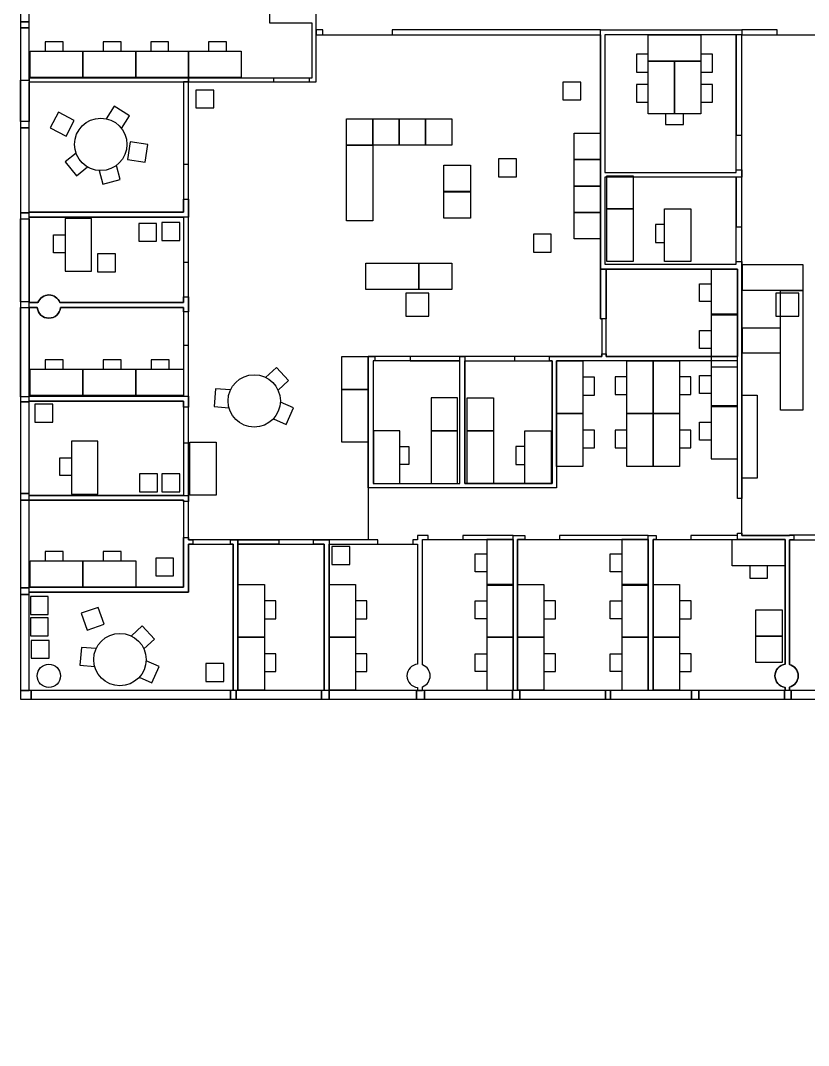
# Model space of a CAD drawing. Extents: x -199 to 9291, y 516 to 6424.
# Drawn here: x -199 to 1869, y 516 to 3204 of the extents above; entities that cross this region are included whole.
import ezdxf

# ---------------------------------------------------------------- set-up
doc = ezdxf.new("R2010")
doc.units = 0
doc.header["$MEASUREMENT"] = 0
for name, color, linetype in [('CHAIR', 142, 'CONTINUOUS'), ('FLOOR', 3, 'CONTINUOUS'), ('FURNITURE', 2, 'CONTINUOUS'), ('OFFICES', 1, 'CONTINUOUS'), ('WALLS', 6, 'CONTINUOUS')]:
    doc.layers.add(name, color=color, linetype=linetype)

msp = doc.modelspace()

# ---------------------------------------------------------------- linework, layer by layer
at = {"layer": 'CHAIR'}
for points in [[(-87.1, 3147.8), (-134.1, 3147.8), (-134.1, 3123.6)], [(-87.1, 3123.6), (-87.1, 3147.8)], [(64.9, 3147.8), (17.9, 3147.8), (17.9, 3123.6)], [(64.9, 3123.6), (64.9, 3147.8)], [(189.7, 3147.8), (142.7, 3147.8), (142.7, 3123.6)], [(189.7, 3123.6), (189.7, 3147.8)], [(341.7, 3147.8), (294.7, 3147.8), (294.7, 3123.6)], [(341.7, 3123.6), (341.7, 3147.8)], [(1447.6, 3115.5), (1417.3, 3115.5), (1417.3, 3068.5), (1447.6, 3068.5)], [(1586, 3068.5), (1616.3, 3068.5), (1616.3, 3115.5)], [(1616.3, 3115.5), (1586, 3115.5)], [(1271.2, 3042.6), (1224.2, 3042.6), (1224.2, 2995.6), (1271.2, 2995.6), (1271.2, 3042.6)], [(308.5, 3021.5), (261.5, 3021.5), (261.5, 2974.5), (308.5, 2974.5), (308.5, 3021.5)], [(1447.6, 3036.5), (1417.3, 3036.5), (1417.3, 2989.5), (1447.6, 2989.5)], [(1586, 2989.5), (1616.3, 2989.5), (1616.3, 3036.5)], [(1616.3, 3036.5), (1586, 3036.5)], [(-79.3, 2900.3), (-57.6, 2942), (-99.3, 2963.7), (-121, 2922.1), (-79.3, 2900.3)], [(66, 2921), (86.8, 2954), (47, 2979), (26.3, 2946.1)], [(1493.3, 2958.9), (1493.3, 2931.5), (1540.3, 2931.5), (1540.3, 2958.9)], [(725.5, 2946.2), (725.5, 2877), (656.3, 2877), (656.3, 2946.2), (725.5, 2946.2)], [(725.5, 2946.2), (725.5, 2877), (656.3, 2877), (656.3, 2946.2), (725.5, 2946.2)], [(794.7, 2946.2), (794.7, 2877), (725.5, 2877), (725.5, 2946.2), (794.7, 2946.2)], [(794.7, 2946.2), (794.7, 2877), (725.5, 2877), (725.5, 2946.2), (794.7, 2946.2)], [(863.9, 2946.2), (863.9, 2877), (794.7, 2877), (794.7, 2946.2), (863.9, 2946.2)], [(863.9, 2946.2), (863.9, 2877), (794.7, 2877), (794.7, 2946.2), (863.9, 2946.2)], [(933.1, 2946.2), (933.1, 2877), (863.9, 2877), (863.9, 2946.2), (933.1, 2946.2)], [(933.1, 2946.2), (933.1, 2877), (863.9, 2877), (863.9, 2946.2), (933.1, 2946.2)], [(88.9, 2885.7), (81.9, 2839.2), (128.4, 2832.3), (135.4, 2878.7), (88.9, 2885.7)], [(725.5, 2877), (725.5, 2678.8), (656.3, 2678.8), (656.3, 2877), (725.5, 2877)], [(725.5, 2877), (725.5, 2678.8), (656.3, 2678.8), (656.3, 2877), (725.5, 2877)], [(-53, 2856), (-81.6, 2833), (-52.2, 2796.4), (-23, 2819.8)], [(7.6, 2810.5), (17.3, 2774.4), (62.7, 2786.6), (52.6, 2823.9)], [(981.4, 2824.3), (981.4, 2755.1), (912.2, 2755.1), (912.2, 2824.3), (981.4, 2824.3)], [(981.4, 2824.3), (981.4, 2755.1), (912.2, 2755.1), (912.2, 2824.3), (981.4, 2824.3)], [(1102.1, 2840.8), (1055.1, 2840.8), (1055.1, 2793.8), (1102.1, 2793.8), (1102.1, 2840.8)], [(981.4, 2754.6), (981.4, 2685.4), (912.2, 2685.4), (912.2, 2754.6), (981.4, 2754.6)], [(158.2, 2671.9), (111.2, 2671.9), (111.2, 2624.9), (158.2, 2624.9), (158.2, 2671.9)], [(219.2, 2674.2), (172.2, 2674.2), (172.2, 2627.2), (219.2, 2627.2), (219.2, 2674.2)], [(1490.4, 2669.2), (1466.9, 2669.2)], [(1466.9, 2669.2), (1466.9, 2622.2), (1490.4, 2622.2)], [(-81.7, 2594.7), (-112, 2594.7), (-112, 2641.7)], [(-112, 2641.7), (-81.7, 2641.7)], [(1193.7, 2643.7), (1146.7, 2643.7), (1146.7, 2596.7), (1193.7, 2596.7), (1193.7, 2643.7)], [(50.2, 2592.1), (3.2, 2592.1), (3.2, 2545.1), (50.2, 2545.1), (50.2, 2592.1)], [(1612.8, 2466.7), (1582.5, 2466.7), (1582.5, 2513.7)], [(1582.5, 2513.7), (1612.8, 2513.7)], [(1612.8, 2343.7), (1582.5, 2343.7), (1582.5, 2390.7)], [(1582.5, 2390.7), (1612.8, 2390.7)], [(-87.1, 2313.9), (-134.1, 2313.9), (-134.1, 2289.7)], [(-87.1, 2289.7), (-87.1, 2313.9)], [(64.9, 2313.9), (17.9, 2313.9), (17.9, 2289.7)], [(64.9, 2289.7), (64.9, 2313.9)], [(191, 2313.9), (144, 2313.9), (144, 2289.7)], [(191, 2289.7), (191, 2313.9)], [(477, 2234.4), (504.5, 2259.7), (472.6, 2294.3), (444.2, 2268.1)], [(1276.5, 2221.5), (1306.8, 2221.5), (1306.8, 2268.5)], [(1306.8, 2268.5), (1276.5, 2268.5)], [(1391.6, 2269.9), (1361, 2269.9), (1361, 2222.9), (1391.6, 2222.9)], [(1530, 2222.9), (1559.9, 2222.9), (1559.9, 2269.9)], [(1559.9, 2269.9), (1530, 2269.9)], [(1612.8, 2226.2), (1582.5, 2226.2), (1582.5, 2273.1)], [(1582.5, 2273.1), (1612.8, 2273.1)], [(352, 2235.1), (313.2, 2238.2), (309.4, 2191.4), (348.1, 2188.2)], [(-114.2, 2197.9), (-161.2, 2197.9), (-161.2, 2150.9), (-114.2, 2150.9), (-114.2, 2197.9)], [(464.7, 2159.6), (498.3, 2144.9), (517.2, 2187.9), (482.9, 2202.9)], [(1276.5, 2083), (1306.8, 2083), (1306.8, 2130)], [(1306.8, 2130), (1276.5, 2130)], [(1391.6, 2129.9), (1361, 2129.9), (1361, 2082.9), (1391.6, 2082.9)], [(1530, 2082.9), (1559.9, 2082.9), (1559.9, 2129.9)], [(1559.9, 2129.9), (1530, 2129.9)], [(1612.8, 2103.2), (1582.5, 2103.2), (1582.5, 2150.2)], [(1582.5, 2150.2), (1612.8, 2150.2)], [(819.8, 2086.9), (819.8, 2039.9), (796.3, 2039.9)], [(1124.1, 2086.9), (1100.6, 2086.9)], [(1100.6, 2086.9), (1100.6, 2039.9), (1124.1, 2039.9)], [(-65.2, 2010.4), (-95.5, 2010.4), (-95.5, 2057.4)], [(-95.5, 2057.4), (-65.2, 2057.4)], [(160.5, 2014.9), (113.5, 2014.9), (113.5, 1967.9), (160.5, 1967.9), (160.5, 2014.9)], [(219.2, 2014.9), (172.2, 2014.9), (172.2, 1967.9), (219.2, 1967.9), (219.2, 2014.9)], [(-87.1, 1811.6), (-134.1, 1811.6), (-134.1, 1787.3)], [(-87.1, 1787.3), (-87.1, 1811.6)], [(64.9, 1811.6), (17.9, 1811.6), (17.9, 1787.3)], [(64.9, 1787.3), (64.9, 1811.6)], [(665.4, 1824.8), (618.4, 1824.8), (618.4, 1777.8), (665.4, 1777.8), (665.4, 1824.8)], [(1024.3, 1758), (994, 1758), (994, 1805)], [(994, 1805), (1024.3, 1805)], [(1378.7, 1758), (1348.4, 1758), (1348.4, 1805)], [(1348.4, 1805), (1378.7, 1805)], [(202.8, 1794.3), (155.8, 1794.3), (155.8, 1747.3), (202.8, 1747.3), (202.8, 1794.3)], [(1714.4, 1774.1), (1714.4, 1741.7), (1761.4, 1741.7), (1761.4, 1774.1)], [(-125.9, 1693.4), (-172.9, 1693.4), (-172.9, 1646.4), (-125.9, 1646.4), (-125.9, 1693.4)], [(440.9, 1635), (471.2, 1635), (471.2, 1682)], [(471.2, 1682), (440.9, 1682)], [(679.9, 1635), (710.2, 1635), (710.2, 1682)], [(710.2, 1682), (679.9, 1682)], [(1024.3, 1635), (994, 1635), (994, 1682)], [(994, 1682), (1024.3, 1682)], [(1174.1, 1635), (1204.4, 1635), (1204.4, 1682)], [(1204.4, 1682), (1174.1, 1682)], [(1378.7, 1635), (1348.4, 1635), (1348.4, 1682)], [(1348.4, 1682), (1378.7, 1682)], [(1530.1, 1635), (1560.4, 1635), (1560.4, 1682)], [(1560.4, 1682), (1530.1, 1682)], [(-24.1, 1605.2), (20.3, 1620.5), (5, 1665), (-39.5, 1649.7), (-24.1, 1605.2)], [(1730.6, 1658.5), (1799.8, 1658.5), (1799.8, 1589.3), (1730.6, 1589.3), (1730.6, 1658.5)], [(1730.6, 1658.5), (1799.8, 1658.5), (1799.8, 1589.3), (1730.6, 1589.3), (1730.6, 1658.5)], [(-125.9, 1637.1), (-172.9, 1637.1), (-172.9, 1590.1), (-125.9, 1590.1), (-125.9, 1637.1)], [(124.8, 1556.2), (152.3, 1581.6), (120.4, 1616.1), (92, 1589.9)], [(1730.6, 1589.3), (1799.8, 1589.3), (1799.8, 1520.1), (1730.6, 1520.1), (1730.6, 1589.3)], [(1730.6, 1589.3), (1799.8, 1589.3), (1799.8, 1520.1), (1730.6, 1520.1), (1730.6, 1589.3)], [(-123.6, 1578.4), (-170.6, 1578.4), (-170.6, 1531.4), (-123.6, 1531.4), (-123.6, 1578.4)], [(-0.2, 1556.9), (-39, 1560.1), (-42.8, 1513.2), (-4.1, 1510.1)], [(440.9, 1496.5), (471.2, 1496.5), (471.2, 1543.5)], [(471.2, 1543.5), (440.9, 1543.5)], [(679.9, 1496.5), (710.2, 1496.5), (710.2, 1543.5)], [(710.2, 1543.5), (679.9, 1543.5)], [(1024.3, 1496.5), (994, 1496.5), (994, 1543.5)], [(994, 1543.5), (1024.3, 1543.5)], [(1174.1, 1496.5), (1204.4, 1496.5), (1204.4, 1543.5)], [(1204.4, 1543.5), (1174.1, 1543.5)], [(1378.7, 1496.5), (1348.4, 1496.5), (1348.4, 1543.5)], [(1348.4, 1543.5), (1378.7, 1543.5)], [(1530.1, 1496.5), (1560.4, 1496.5), (1560.4, 1543.5)], [(1560.4, 1543.5), (1530.1, 1543.5)], [(112.5, 1481.5), (146.1, 1466.8), (164.9, 1509.8), (130.7, 1524.8)], [(334.3, 1517.4), (287.3, 1517.4), (287.3, 1470.4), (334.3, 1470.4), (334.3, 1517.4)]]:
    msp.add_lwpolyline(points, dxfattribs=at)
at = {"layer": 'FLOOR'}
msp.add_lwpolyline([(-198.9, 1423.9), (4799.9, 1423.9), (4799.9, 1581.6), (5206.3, 1581.6), (5206.3, 516), (9290.6, 516), (9290.6, 6307.2), (5206.3, 6307.2), (5206.3, 5912.2), (4799.9, 5912.2), (4799.9, 6424.3), (-198.9, 6424.3)], close=True, dxfattribs=at)
at = {"layer": 'FURNITURE'}
for points in [[(1586, 3166.6), (1586, 3097.3), (1447.6, 3097.3), (1447.6, 3166.6), (1586, 3166.6)], [(1586, 3166.6), (1586, 3097.3), (1447.6, 3097.3), (1447.6, 3166.6), (1586, 3166.6)], [(-35, 3123.6), (-35, 3054.4), (-173.4, 3054.4), (-173.4, 3123.6), (-35, 3123.6)], [(-35, 3123.6), (-35, 3054.4), (-173.4, 3054.4), (-173.4, 3123.6), (-35, 3123.6)], [(103.4, 3123.6), (103.4, 3054.4), (-35, 3054.4), (-35, 3123.6), (103.4, 3123.6)], [(103.4, 3123.6), (103.4, 3054.4), (-35, 3054.4), (-35, 3123.6), (103.4, 3123.6)], [(241.8, 3123.6), (241.8, 3054.4), (103.4, 3054.4), (103.4, 3123.6), (241.8, 3123.6)], [(241.8, 3123.6), (241.8, 3054.4), (103.4, 3054.4), (103.4, 3123.6), (241.8, 3123.6)], [(380.2, 3123.6), (380.2, 3054.4), (241.8, 3054.4), (241.8, 3123.6), (380.2, 3123.6)], [(380.2, 3123.6), (380.2, 3054.4), (241.8, 3054.4), (241.8, 3123.6), (380.2, 3123.6)], [(1447.6, 3097.3), (1516.8, 3097.3), (1516.8, 2958.9), (1447.6, 2958.9), (1447.6, 3097.3)], [(1447.6, 3097.3), (1516.8, 3097.3), (1516.8, 2958.9), (1447.6, 2958.9), (1447.6, 3097.3)], [(1516.8, 3097.3), (1586, 3097.3), (1586, 2958.9), (1516.8, 2958.9), (1516.8, 3097.3)], [(1516.8, 3097.3), (1586, 3097.3), (1586, 2958.9), (1516.8, 2958.9), (1516.8, 3097.3)], [(1322.7, 2839.1), (1253.5, 2839.1), (1253.5, 2908.3), (1322.7, 2908.3), (1322.7, 2839.1)], [(1322.7, 2839.1), (1253.5, 2839.1), (1253.5, 2908.3), (1322.7, 2908.3), (1322.7, 2839.1)], [(1322.7, 2769.9), (1253.5, 2769.9), (1253.5, 2839.1), (1322.7, 2839.1), (1322.7, 2769.9)], [(1322.7, 2769.9), (1253.5, 2769.9), (1253.5, 2839.1), (1322.7, 2839.1), (1322.7, 2769.9)], [(1408.4, 2710.3), (1339.2, 2710.3), (1339.2, 2796.9), (1408.4, 2796.9), (1408.4, 2710.3)], [(1408.4, 2710.3), (1339.2, 2710.3), (1339.2, 2796.9), (1408.4, 2796.9), (1408.4, 2710.3)], [(1322.7, 2700.7), (1253.5, 2700.7), (1253.5, 2769.9), (1322.7, 2769.9), (1322.7, 2700.7)], [(1322.7, 2700.7), (1253.5, 2700.7), (1253.5, 2769.9), (1322.7, 2769.9), (1322.7, 2700.7)], [(1322.7, 2631.5), (1253.5, 2631.5), (1253.5, 2700.7), (1322.7, 2700.7), (1322.7, 2631.5)], [(1322.7, 2631.5), (1253.5, 2631.5), (1253.5, 2700.7), (1322.7, 2700.7), (1322.7, 2631.5)], [(1339.2, 2710.3), (1408.4, 2710.3), (1408.4, 2571.9), (1339.2, 2571.9), (1339.2, 2710.3)], [(1339.2, 2710.3), (1408.4, 2710.3), (1408.4, 2571.9), (1339.2, 2571.9), (1339.2, 2710.3)], [(1490.4, 2710.3), (1559.6, 2710.3), (1559.6, 2571.9), (1490.4, 2571.9), (1490.4, 2710.3)], [(1490.4, 2710.3), (1559.6, 2710.3), (1559.6, 2571.9), (1490.4, 2571.9), (1490.4, 2710.3)], [(-81.7, 2546.3), (-12.5, 2546.3), (-12.5, 2684.7), (-81.7, 2684.7), (-81.7, 2546.3)], [(845.9, 2568), (845.9, 2498.8), (707.5, 2498.8), (707.5, 2568), (845.9, 2568)], [(845.9, 2568), (845.9, 2498.8), (707.5, 2498.8), (707.5, 2568), (845.9, 2568)], [(845.9, 2498.8), (845.9, 2568), (932.5, 2568), (932.5, 2498.8), (845.9, 2498.8)], [(845.9, 2498.8), (845.9, 2568), (932.5, 2568), (932.5, 2498.8), (845.9, 2498.8)], [(1694.4, 2496.4), (1854.6, 2496.4), (1854.6, 2563.6), (1694.4, 2563.6), (1694.4, 2496.4)], [(1694.4, 2496.4), (1854.6, 2496.4), (1854.6, 2563.6), (1694.4, 2563.6), (1694.4, 2496.4)], [(1612.8, 2432.3), (1682, 2432.3), (1682, 2552.1), (1612.8, 2552.1), (1612.8, 2432.3)], [(1794.7, 2495.8), (1854, 2495.8), (1854, 2182), (1794.7, 2182), (1794.7, 2495.8)], [(1794.7, 2495.8), (1854, 2495.8), (1854, 2182), (1794.7, 2182), (1794.7, 2495.8)], [(1612.8, 2295.3), (1682, 2295.3), (1682, 2433.7), (1612.8, 2433.7), (1612.8, 2295.3)], [(1612.8, 2322.9), (1682, 2322.9), (1682, 2433.7), (1612.8, 2433.7), (1612.8, 2322.9)], [(1794.7, 2396.9), (1694.4, 2396.9), (1694.4, 2332.4), (1794.7, 2332.4), (1794.7, 2396.9)], [(1794.7, 2396.9), (1694.4, 2396.9), (1694.4, 2332.4), (1794.7, 2332.4), (1794.7, 2396.9)], [(713.4, 2236.3), (644.2, 2236.3), (644.2, 2322.9), (713.4, 2322.9), (713.4, 2236.3)], [(713.4, 2236.3), (644.2, 2236.3), (644.2, 2322.9), (713.4, 2322.9), (713.4, 2236.3)], [(-35, 2289.7), (-35, 2220.5), (-173.4, 2220.5), (-173.4, 2289.7), (-35, 2289.7)], [(-35, 2289.7), (-35, 2220.5), (-173.4, 2220.5), (-173.4, 2289.7), (-35, 2289.7)], [(103.4, 2289.7), (103.4, 2220.5), (-35, 2220.5), (-35, 2289.7), (103.4, 2289.7)], [(103.4, 2289.7), (103.4, 2220.5), (-35, 2220.5), (-35, 2289.7), (103.4, 2289.7)], [(228.7, 2289.7), (228.7, 2220.5), (103.4, 2220.5), (103.4, 2289.7), (228.7, 2289.7)], [(228.7, 2289.7), (228.7, 2220.5), (103.4, 2220.5), (103.4, 2289.7), (228.7, 2289.7)], [(1276.5, 2173.1), (1207.3, 2173.1), (1207.3, 2311.5), (1276.5, 2311.5), (1276.5, 2173.1)], [(1276.5, 2173.1), (1207.3, 2173.1), (1207.3, 2311.5), (1276.5, 2311.5), (1276.5, 2173.1)], [(1460.8, 2173.1), (1391.6, 2173.1), (1391.6, 2311.5), (1460.8, 2311.5), (1460.8, 2173.1)], [(1460.8, 2173.1), (1391.6, 2173.1), (1391.6, 2311.5), (1460.8, 2311.5), (1460.8, 2173.1)], [(1530, 2173.1), (1460.8, 2173.1), (1460.8, 2311.5), (1530, 2311.5), (1530, 2173.1)], [(1530, 2173.1), (1460.8, 2173.1), (1460.8, 2311.5), (1530, 2311.5), (1530, 2173.1)], [(1612.8, 2191.7), (1682, 2191.7), (1682, 2311.5), (1612.8, 2311.5), (1612.8, 2191.7)], [(644.2, 2236.3), (713.4, 2236.3), (713.4, 2097.9), (644.2, 2097.9), (644.2, 2236.3)], [(644.2, 2236.3), (713.4, 2236.3), (713.4, 2097.9), (644.2, 2097.9), (644.2, 2236.3)], [(878.3, 2128), (947.5, 2128), (947.5, 2214.6), (878.3, 2214.6), (878.3, 2128)], [(878.3, 2128), (947.5, 2128), (947.5, 2214.6), (878.3, 2214.6), (878.3, 2128)], [(1042.1, 2128), (972.9, 2128), (972.9, 2214.6), (1042.1, 2214.6), (1042.1, 2128)], [(1042.1, 2128), (972.9, 2128), (972.9, 2214.6), (1042.1, 2214.6), (1042.1, 2128)], [(1694.4, 2004), (1694.4, 2221.3), (1733.9, 2221.3), (1733.9, 2004), (1694.4, 2004)], [(1694.4, 2004), (1694.4, 2221.3), (1733.9, 2221.3), (1733.9, 2004), (1694.4, 2004)], [(1612.8, 2054.7), (1682, 2054.7), (1682, 2193.2), (1612.8, 2193.2), (1612.8, 2054.7)], [(1612.8, 2054.7), (1682, 2054.7), (1682, 2193.2), (1612.8, 2193.2), (1612.8, 2054.7)], [(1276.5, 2034.6), (1207.3, 2034.6), (1207.3, 2173), (1276.5, 2173), (1276.5, 2034.6)], [(1276.5, 2034.6), (1207.3, 2034.6), (1207.3, 2173), (1276.5, 2173), (1276.5, 2034.6)], [(1460.8, 2034.7), (1391.6, 2034.7), (1391.6, 2173.1), (1460.8, 2173.1), (1460.8, 2034.7)], [(1460.8, 2034.7), (1391.6, 2034.7), (1391.6, 2173.1), (1460.8, 2173.1), (1460.8, 2034.7)], [(1530, 2034.7), (1460.8, 2034.7), (1460.8, 2173.1), (1530, 2173.1), (1530, 2034.7)], [(1530, 2034.7), (1460.8, 2034.7), (1460.8, 2173.1), (1530, 2173.1), (1530, 2034.7)], [(796.3, 2128), (727.1, 2128), (727.1, 1989.6), (796.3, 1989.6), (796.3, 2128)], [(796.3, 2128), (727.1, 2128), (727.1, 1989.6), (796.3, 1989.6), (796.3, 2128)], [(947.5, 2128), (878.3, 2128), (878.3, 1989.6), (947.5, 1989.6), (947.5, 2128)], [(947.5, 2128), (878.3, 2128), (878.3, 1989.6), (947.5, 1989.6), (947.5, 2128)], [(972.9, 2128), (1042.1, 2128), (1042.1, 1989.6), (972.9, 1989.6), (972.9, 2128)], [(972.9, 2128), (1042.1, 2128), (1042.1, 1989.6), (972.9, 1989.6), (972.9, 2128)], [(1124.1, 2128), (1193.3, 2128), (1193.3, 1989.6), (1124.1, 1989.6), (1124.1, 2128)], [(1124.1, 2128), (1193.3, 2128), (1193.3, 1989.6), (1124.1, 1989.6), (1124.1, 2128)], [(-65.2, 1962), (4, 1962), (4, 2100.4), (-65.2, 2100.4), (-65.2, 1962)], [(245, 2097.9), (314.2, 2097.9), (314.2, 1959.5), (245, 1959.5), (245, 2097.9)], [(245, 2097.9), (314.2, 2097.9), (314.2, 1959.5), (245, 1959.5), (245, 2097.9)], [(796.3, 2086.9), (819.8, 2086.9)], [(1024.3, 1723.5), (1093.5, 1723.5), (1093.5, 1843.3), (1024.3, 1843.3), (1024.3, 1723.5)], [(1378.7, 1723.5), (1447.9, 1723.5), (1447.9, 1843.3), (1378.7, 1843.3), (1378.7, 1723.5)], [(1807.1, 1843.3), (1807.1, 1774.1), (1668.7, 1774.1), (1668.7, 1843.3), (1807.1, 1843.3)], [(1807.1, 1843.3), (1807.1, 1774.1), (1668.7, 1774.1), (1668.7, 1843.3), (1807.1, 1843.3)], [(-35, 1787.3), (-35, 1718.1), (-173.4, 1718.1), (-173.4, 1787.3), (-35, 1787.3)], [(-35, 1787.3), (-35, 1718.1), (-173.4, 1718.1), (-173.4, 1787.3), (-35, 1787.3)], [(103.4, 1787.3), (103.4, 1718.1), (-35, 1718.1), (-35, 1787.3), (103.4, 1787.3)], [(103.4, 1787.3), (103.4, 1718.1), (-35, 1718.1), (-35, 1787.3), (103.4, 1787.3)], [(440.9, 1586.6), (371.7, 1586.6), (371.7, 1725), (440.9, 1725), (440.9, 1586.6)], [(440.9, 1586.6), (371.7, 1586.6), (371.7, 1725), (440.9, 1725), (440.9, 1586.6)], [(679.9, 1586.6), (610.7, 1586.6), (610.7, 1725), (679.9, 1725), (679.9, 1586.6)], [(679.9, 1586.6), (610.7, 1586.6), (610.7, 1725), (679.9, 1725), (679.9, 1586.6)], [(1024.3, 1586.6), (1093.5, 1586.6), (1093.5, 1725), (1024.3, 1725), (1024.3, 1586.6)], [(1024.3, 1586.6), (1093.5, 1586.6), (1093.5, 1725), (1024.3, 1725), (1024.3, 1586.6)], [(1174.1, 1586.6), (1104.9, 1586.6), (1104.9, 1725), (1174.1, 1725), (1174.1, 1586.6)], [(1174.1, 1586.6), (1104.9, 1586.6), (1104.9, 1725), (1174.1, 1725), (1174.1, 1586.6)], [(1378.7, 1586.6), (1447.9, 1586.6), (1447.9, 1725), (1378.7, 1725), (1378.7, 1586.6)], [(1378.7, 1586.6), (1447.9, 1586.6), (1447.9, 1725), (1378.7, 1725), (1378.7, 1586.6)], [(1530.1, 1586.6), (1460.9, 1586.6), (1460.9, 1725), (1530.1, 1725), (1530.1, 1586.6)], [(1530.1, 1586.6), (1460.9, 1586.6), (1460.9, 1725), (1530.1, 1725), (1530.1, 1586.6)], [(440.9, 1448.1), (371.7, 1448.1), (371.7, 1586.5), (440.9, 1586.5), (440.9, 1448.1)], [(440.9, 1448.1), (371.7, 1448.1), (371.7, 1586.5), (440.9, 1586.5), (440.9, 1448.1)], [(679.9, 1448.1), (610.7, 1448.1), (610.7, 1586.5), (679.9, 1586.5), (679.9, 1448.1)], [(679.9, 1448.1), (610.7, 1448.1), (610.7, 1586.5), (679.9, 1586.5), (679.9, 1448.1)], [(1024.3, 1448.1), (1093.5, 1448.1), (1093.5, 1586.5), (1024.3, 1586.5), (1024.3, 1448.1)], [(1024.3, 1448.1), (1093.5, 1448.1), (1093.5, 1586.5), (1024.3, 1586.5), (1024.3, 1448.1)], [(1174.1, 1448.1), (1104.9, 1448.1), (1104.9, 1586.5), (1174.1, 1586.5), (1174.1, 1448.1)], [(1174.1, 1448.1), (1104.9, 1448.1), (1104.9, 1586.5), (1174.1, 1586.5), (1174.1, 1448.1)], [(1378.7, 1448.1), (1447.9, 1448.1), (1447.9, 1586.5), (1378.7, 1586.5), (1378.7, 1448.1)], [(1378.7, 1448.1), (1447.9, 1448.1), (1447.9, 1586.5), (1378.7, 1586.5), (1378.7, 1448.1)], [(1530.1, 1448.1), (1460.9, 1448.1), (1460.9, 1586.5), (1530.1, 1586.5), (1530.1, 1448.1)], [(1530.1, 1448.1), (1460.9, 1448.1), (1460.9, 1586.5), (1530.1, 1586.5), (1530.1, 1448.1)]]:
    msp.add_lwpolyline(points, dxfattribs=at)
for centre in [(11.7, 2879.1), (414.3, 2206.3), (62.1, 1528.1)]:
    msp.add_circle(centre, 68.7, dxfattribs=at)
at = {"layer": 'OFFICES'}
for points in [[(565.2, 3052.8), (558.7, 3052.8), (466, 3052.8), (241.7, 3052.8), (-176.1, 3052.8), (-176.1, 3184.4), (-176.1, 3200.7), (-176.1, 3397.4), (378.2, 3397.4), (378.2, 3392.5), (454.6, 3392.5), (454.6, 3197.4), (565.2, 3197.4)], [(1322.7, 3166.6), (1322.7, 2422), (1326, 2422), (1326, 2322.9), (713.1, 2322.9), (713.1, 1841.7), (241.7, 1841.7), (241.7, 3043), (576.5, 3043), (576.5, 3166.6)], [(1678.7, 3166.6), (1334.1, 3166.6), (1334.1, 2805.7), (1678.7, 2805.7)], [(2187.5, 1854.7), (1818.5, 1854.7), (1818.5, 1853.1), (1693.3, 1853.1), (1693.3, 3166.6), (2769.5, 3166.6), (2769.5, 3060.9), (2845.9, 3060.9), (2845.9, 3166.6), (3034.5, 3166.6), (3034.5, 1853.1), (2902.8, 1853.1), (2902.8, 1446.7), (2187.5, 1446.7)], [(228.7, 2826.8), (228.7, 2701.6), (-176.1, 2701.6), (-176.1, 2922.7), (-176.1, 2939), (-176.1, 3043), (228.7, 3043)], [(1678.7, 2792.7), (1334.1, 2792.7), (1334.1, 2565.1), (1678.7, 2565.1)], [(1337.3, 2552.1), (1682, 2552.1), (1682, 2322.9), (1337.3, 2322.9)], [(953.7, 2311.5), (726.1, 2311.5), (726.1, 1989.6), (953.7, 1989.6)], [(966.7, 2311.5), (1195.9, 2311.5), (1195.9, 1989.6), (966.7, 1989.6)], [(228.7, 1958.7), (-176.1, 1958.7), (-176.1, 1963.6), (-176.1, 2205.8), (228.7, 2205.8)], [(228.7, 1848.2), (228.7, 1718.1), (-176.1, 1718.1), (-176.1, 1945.7), (228.7, 1945.7)], [(358.7, 1446.7), (352.2, 1446.7), (-171.2, 1446.7), (-176.1, 1446.7), (-176.1, 1698.6), (-176.1, 1705.1), (241.7, 1705.1), (241.7, 1830.3), (253.1, 1830.3), (358.7, 1830.3)], [(597.7, 1446.7), (591.2, 1446.7), (371.7, 1446.7), (371.7, 1830.3), (597.7, 1830.3)], [(1447.9, 1446.7), (1348.7, 1446.7), (1335.7, 1446.7), (1111.4, 1446.7), (1104.9, 1446.7), (1104.9, 1843.3), (1447.9, 1843.3)]]:
    msp.add_lwpolyline(points, close=True, dxfattribs=at)
for points in [[(228.7, 2464.3), (-95.8, 2464.3, 0.697059), (-153, 2464.3), (-176.1, 2464.3), (-176.1, 2465.9), (-176.1, 2683.7), (-176.1, 2688.6), (228.7, 2688.6)], [(228.7, 2218.8), (-176.1, 2218.8), (-176.1, 2451.3), (-154.8, 2451.3, 0.922349), (-94, 2451.3), (228.7, 2451.3)], [(843.1, 1515.8, 0.926039), (843.1, 1455), (843.1, 1446.7), (839.9, 1446.7), (610.7, 1446.7), (610.7, 1830.3), (830.1, 1830.3), (843.1, 1830.3)], [(1093.5, 1446.7), (861, 1446.7), (856.2, 1446.7), (856.2, 1456.9, 0.693908), (856.2, 1514), (856.2, 1843.3), (870.8, 1843.3), (1093.5, 1843.3)], [(1807.1, 1515.7, 0.377108), (1780.5, 1485.4, 0.377108), (1807.1, 1455.2), (1807.1, 1446.7), (1581.2, 1446.7), (1561.7, 1446.7), (1460.9, 1446.7), (1460.9, 1843.3), (1560, 1843.3), (1682, 1843.3), (1807.1, 1843.3)], [(2174.5, 1446.7), (1823.4, 1446.7), (1818.5, 1446.7), (1818.5, 1455.9, 0.343333), (1841.5, 1485.4, 0.343333), (1818.5, 1515), (1818.5, 1841.7), (1829.9, 1841.7), (1920.9, 1841.7), (2174.5, 1841.7)]]:
    msp.add_lwpolyline(points, format="xyb", close=True, dxfattribs=at)
at = {"layer": 'WALLS'}
msp.add_lwpolyline([(454.6, 3392.5), (454.6, 3197.4), (565.2, 3197.4), (565.2, 3052.8), (558.7, 3052.8), (558.7, 3043), (576.5, 3043), (576.5, 3473.8)], dxfattribs=at)
for points in [[(-198.9, 3200.7), (-176.1, 3200.7), (-176.1, 3397.4), (-198.9, 3397.4)], [(-198.9, 3184.4), (-176.1, 3184.4), (-176.1, 3200.7), (-198.9, 3200.7)], [(-176.1, 3184.4), (-198.9, 3184.4), (-198.9, 3047.9), (-176.1, 3047.9)], [(594.4, 3179.6), (576.5, 3179.6), (576.5, 3166.6), (594.4, 3166.6)], [(1322.7, 3179.6), (1693.3, 3179.6), (1693.3, 3166.6), (1334.1, 3166.6), (1334.1, 2805.7), (1678.7, 2805.7), (1678.7, 2812.2), (1693.3, 2812.2), (1693.3, 2792.7), (1334.1, 2792.7), (1334.1, 2565.1), (1678.7, 2565.1), (1678.7, 2571.6), (1678.7, 2571.6), (1693.3, 2571.6), (1693.3, 1950.6), (1682, 1950.6), (1682, 2311.5), (1207.3, 2311.5), (1207.3, 1978.2), (713.1, 1978.2), (713.1, 2322.9), (731, 2322.9), (731, 2311.5), (726.1, 2311.5), (726.1, 1989.6), (953.7, 1989.6), (953.7, 2322.9), (966.7, 2322.9), (966.7, 1989.6), (1195.9, 1989.6), (1195.9, 2311.5), (1189.4, 2311.5), (1189.4, 2322.9), (1326, 2322.9), (1326, 2329.4), (1337.3, 2329.4), (1337.3, 2322.9), (1682, 2322.9), (1682, 2552.1), (1322.7, 2552.1)], [(1322.7, 3179.6), (776.5, 3179.6), (776.5, 3166.6), (1322.7, 3166.6)], [(1786, 3179.6), (1693.3, 3179.6), (1693.3, 3166.6), (1786, 3166.6)], [(1693.3, 3166.6), (1678.7, 3166.6), (1678.7, 2903.2), (1693.3, 2903.2)], [(-198.9, 3047.9), (-176.1, 3047.9), (-176.1, 2939), (-198.9, 2939)], [(241.7, 3052.8), (-176.1, 3052.8), (-176.1, 3043), (241.7, 3043)], [(228.7, 2826.8), (241.7, 2826.8), (241.7, 3043), (228.7, 3043)], [(466, 3052.8), (241.7, 3052.8), (241.7, 3043), (466, 3043)], [(-198.9, 2922.7), (-176.1, 2922.7), (-176.1, 2939), (-198.9, 2939)], [(-176.1, 2922.7), (-198.9, 2922.7), (-198.9, 2700), (-176.1, 2700)], [(1693.3, 2792.7), (1678.7, 2792.7), (1678.7, 2662.6), (1693.3, 2662.6)], [(241.7, 2735.8), (241.7, 2688.6), (-176.1, 2688.6), (-176.1, 2701.6), (228.7, 2701.6), (228.7, 2735.8)], [(-176.1, 2700), (-198.9, 2700), (-198.9, 2683.7), (-176.1, 2683.7)], [(228.7, 2570), (241.7, 2570), (241.7, 2688.6), (228.7, 2688.6)], [(-198.9, 2683.7), (-176.1, 2683.7), (-176.1, 2465.9), (-198.9, 2465.9)], [(1322.7, 2552.1), (1337.3, 2552.1), (1337.3, 2422), (1322.7, 2422)], [(812.3, 2428.5), (872.4, 2428.5), (872.4, 2488.7), (812.3, 2488.7)], [(1782.7, 2428.5), (1842.9, 2428.5), (1842.9, 2488.7), (1782.7, 2488.7)], [(-198.9, 2451.3), (-176.1, 2451.3), (-176.1, 2465.9), (-198.9, 2465.9)], [(-198.9, 2451.3), (-176.1, 2451.3), (-176.1, 2217.2), (-198.9, 2217.2)], [(241.7, 2352.1), (228.7, 2352.1), (228.7, 2218.8), (241.7, 2218.8)], [(953.7, 2322.9), (823.6, 2322.9), (823.6, 2311.5), (953.7, 2311.5)], [(1098.4, 2322.9), (966.7, 2322.9), (966.7, 2311.5), (1098.4, 2311.5)], [(-198.9, 2204.2), (-176.1, 2204.2), (-176.1, 2217.2), (-198.9, 2217.2)], [(-176.1, 2204.2), (-198.9, 2204.2), (-198.9, 1963.6), (-176.1, 1963.6)], [(-176.1, 2218.8), (241.7, 2218.8), (241.7, 2189.6), (228.7, 2189.6), (228.7, 2205.8), (-176.1, 2205.8)], [(241.7, 2095.3), (228.7, 2095.3), (228.7, 1958.7), (241.7, 1958.7)], [(-198.9, 1945.7), (-176.1, 1945.7), (-176.1, 1963.6), (-198.9, 1963.6)], [(-176.1, 1945.7), (-198.9, 1945.7), (-198.9, 1716.5), (-176.1, 1716.5)], [(-176.1, 1958.7), (241.7, 1958.7), (241.7, 1942.5), (228.7, 1942.5), (228.7, 1945.7), (-176.1, 1945.7)], [(-176.1, 1718.1), (228.7, 1718.1), (228.7, 1848.2), (241.7, 1848.2), (241.7, 1841.7), (253.1, 1841.7), (253.1, 1830.3), (241.7, 1830.3), (241.7, 1705.1), (-176.1, 1705.1)], [(352.2, 1841.7), (371.7, 1841.7), (371.7, 1446.7), (358.7, 1446.7), (358.7, 1830.3), (352.2, 1830.3)], [(371.7, 1841.7), (479, 1841.7), (479, 1830.3), (371.7, 1830.3)], [(570, 1841.7), (610.7, 1841.7), (610.7, 1446.7), (597.7, 1446.7), (597.7, 1830.3), (570, 1830.3)], [(739.1, 1841.7), (610.7, 1841.7), (610.7, 1830.3), (739.1, 1830.3)], [(1093.5, 1853.1), (961.8, 1853.1), (961.8, 1843.3), (1093.5, 1843.3)], [(1093.5, 1446.7), (1093.5, 1853.1), (1124.4, 1853.1), (1124.4, 1843.3), (1104.9, 1843.3), (1104.9, 1446.7)], [(1447.9, 1853.1), (1215.4, 1853.1), (1215.4, 1843.3), (1447.9, 1843.3)], [(1447.9, 1446.7), (1447.9, 1853.1), (1469, 1853.1), (1469, 1843.3), (1460.9, 1843.3), (1460.9, 1446.7)], [(1560, 1843.3), (1682, 1843.3), (1682, 1853.1), (1560, 1853.1)], [(-198.9, 1698.6), (-176.1, 1698.6), (-176.1, 1716.5), (-198.9, 1716.5)], [(-176.1, 1698.6), (-198.9, 1698.6), (-198.9, 1446.7), (-176.1, 1446.7)], [(-198.9, 1423.9), (-171.2, 1423.9), (-171.2, 1446.7), (-198.9, 1446.7)], [(352.2, 1446.7), (-171.2, 1446.7), (-171.2, 1423.9), (352.2, 1423.9)], [(366.8, 1446.7), (352.2, 1446.7), (352.2, 1423.9), (366.8, 1423.9)], [(591.2, 1446.7), (366.8, 1446.7), (366.8, 1423.9), (591.2, 1423.9)], [(610.7, 1446.7), (591.2, 1446.7), (591.2, 1423.9), (610.7, 1423.9)], [(839.9, 1446.7), (610.7, 1446.7), (610.7, 1423.9), (839.9, 1423.9)], [(861, 1446.7), (839.9, 1446.7), (839.9, 1423.9), (861, 1423.9)], [(1091.9, 1446.7), (861, 1446.7), (861, 1423.9), (1091.9, 1423.9)], [(1111.4, 1446.7), (1091.9, 1446.7), (1091.9, 1423.9), (1111.4, 1423.9)], [(1335.7, 1446.7), (1111.4, 1446.7), (1111.4, 1423.9), (1335.7, 1423.9)], [(1348.7, 1446.7), (1335.7, 1446.7), (1335.7, 1423.9), (1348.7, 1423.9)], [(1561.7, 1446.7), (1348.7, 1446.7), (1348.7, 1423.9), (1561.7, 1423.9)], [(1581.2, 1446.7), (1561.7, 1446.7), (1561.7, 1423.9), (1581.2, 1423.9)], [(1805.5, 1446.7), (1581.2, 1446.7), (1581.2, 1423.9), (1805.5, 1423.9)], [(1823.4, 1446.7), (1805.5, 1446.7), (1805.5, 1423.9), (1823.4, 1423.9)], [(2776, 1446.7), (1823.4, 1446.7), (1823.4, 1423.9), (2776, 1423.9)]]:
    msp.add_lwpolyline(points, close=True, dxfattribs=at)
for points in [[(-176.1, 2464.3), (-153, 2464.3, -0.697059), (-95.8, 2464.3), (228.7, 2464.3), (228.7, 2478.9), (241.7, 2478.9), (241.7, 2439.9), (228.7, 2439.9), (228.7, 2451.3), (-94, 2451.3, -0.922349), (-154.8, 2451.3), (-176.1, 2451.3)], [(1818.5, 1455.9), (1818.5, 1446.7), (1807.1, 1446.7), (1807.1, 1455.2, -0.879257), (1807.1, 1515.7), (1807.1, 1843.3), (1682, 1843.3), (1682, 1859.6), (1693.3, 1859.6), (1693.3, 1853.1), (1818.5, 1853.1), (1818.5, 1854.7), (1829.9, 1854.7), (1829.9, 1841.7), (1818.5, 1841.7), (1818.5, 1515, -0.778425)], [(856.2, 1456.9, 0.693908), (856.2, 1514), (856.2, 1843.3), (870.8, 1843.3), (870.8, 1853.1), (843.1, 1853.1), (843.1, 1841.7), (830.1, 1841.7), (830.1, 1830.3), (843.1, 1830.3), (843.1, 1515.8, 0.926039), (843.1, 1455), (843.1, 1446.7), (856.2, 1446.7)]]:
    msp.add_lwpolyline(points, format="xyb", close=True, dxfattribs=at)
msp.add_circle((-124.4, 1485.4), 30.5, dxfattribs=at)

doc.saveas('drawing.dxf')
